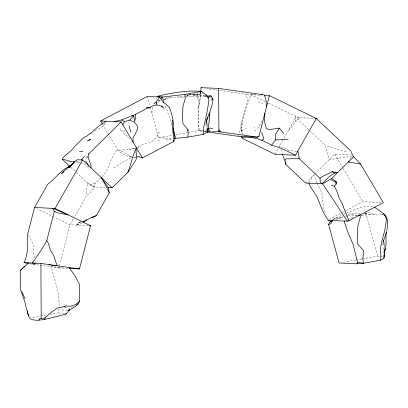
<?xml version="1.0" encoding="UTF-8"?>
<svg xmlns="http://www.w3.org/2000/svg" width="408" height="408" viewBox="0 0 408 408"><rect width="100%" height="100%" fill="white"/><g stroke="black" fill="none" stroke-linecap="round" stroke-linejoin="round"><path stroke-width="0.31" stroke-dasharray="2.04 1.53" d="M156.723 99.46L156.749 98.185M200.736 92.132L200.665 95.803L200.96 92.3M206.412 131.784L207.3 125.129L208.641 120.641M156.631 102.643L156.575 103.913L156.703 102.714M260.044 95.176L250.696 94.738L241.745 122.573L242.209 123.185L241.164 130.514L241.505 134.293M156.626 103.958L156.738 102.729M383.102 256.754L383.464 249.946L385.019 242.423L384.377 247.794M200.945 92.147C199.691 97.563 200.027 103.229 198.145 108.487L199.441 104.795L199.94 100.164L200.971 95.467L200.884 92.346M187.68 132.539L198.263 130.657L198.314 97.262L199.497 93.906L203.184 93.738M243.01 134.737L242.515 132.651L241.164 130.514L241.016 129.377L241.903 123.532L241.745 122.573M207.494 126.786L208.116 123.002M188.532 94.687L193.249 94.687L197.283 97.007L197.768 94.08L199.497 93.906M152.561 107.431L152.011 110.644L152.011 114.067M208.983 118.912L209.329 117.178M156.412 105.131L157.269 101.735M29.371 263.762L58.915 267.954L70.028 224.828L73.46 218.785M238.17 136.318L247.325 100.791L246.682 94.335L207.228 88.74M49.909 314.333L57.967 312.9L59.135 308.55M104.774 123.231C103.729 128.393 96.839 128.285 93.753 132.065M156.004 104.749L157.213 101.679M156.274 104.178L157.085 102.464L159.401 101.016L160.502 100.745M308.994 182.713L313.584 175.058M349.63 159.288L351.308 156.08M262.12 120.911L259.651 125.593L254.623 131.356M159.365 131.927L158.11 134.222L157.554 134.518C155.387 143.657 144.259 142.316 137.996 147.002M76.367 172.492L88.735 184.11L92.932 186.869L95.355 183.105L104.147 174.446C109.854 166.785 110.823 156.478 117.489 149.522L123.833 152.118L132.233 157.457L125.649 160.528L112.521 168.744M74.705 216.587L86.863 195.157L89.413 193.545L94.901 186.961L87.388 182.845L86.623 190.806L86.863 195.157M274.916 154.255L278.317 148.252M278.628 147.706L295.759 117.519L315.058 118.427M81.957 222.855L78.78 224.476L76.194 224.818L77.668 224.716L77.566 223.712L77.964 223.11M268.423 103.137L294.77 115.999L300.099 117.723L295.866 121.487L287.915 131.34M78.02 223.094L78.642 222.477L82.166 221.554M198.155 110.196C199.66 117.04 197.559 124.103 199.537 130.841L205.606 131.157L207.3 128.999M241.903 123.532L242.209 123.185M305.515 183.008L314.435 174.216M314.884 173.777L334.774 154.183L351.39 154.964M197.283 97.007L198.492 96.018M186.395 96.39L188.358 94.921M364.691 213.333L362.141 215.24L360.942 215.347M66.326 170.039L68.223 168.749M68.116 309.805L71.563 307.81M332.938 219.718L335.3 218.219L342.154 215.006M73.17 306.755L71.849 307.51M329.083 219.422L345.377 210.844M345.943 210.548L362.804 201.674L380.858 202.526M136.716 152.225L137.766 151.679M157.952 100.903L160.104 99.853M333.734 219.249L335.366 218.448L338.987 218.336L342.506 217.428L334.637 219.657M343.597 214.358L345.601 213.415M129.02 150.154L132.549 148.742L137.032 147.803M95.355 183.105L91.688 184.248L88.735 184.11M102.592 124.272L118.458 151.159C122.191 149.41 126.485 148.553 130.56 149.435M132.549 148.742L136.848 147.502M332.372 219.514L334.999 218.351L343.317 216.475M348.192 219.326L353.675 217.107M209.789 97.512L210.605 97.175M155.754 103.005L157.085 102.464M170.498 96.977L163.812 98.573M344.867 216.179L345.984 215.73M241.164 130.514L247.141 128.27M76.107 225.114L77.602 224.599M346.611 213.073C355.297 209.62 364.094 204.908 373.702 206.57M347.657 215.062C351.834 213.547 356.327 213.272 360.728 213.517M163.261 100.077C169.947 97.155 177.164 96.742 184.35 97.175M80.845 221.87L78.642 222.477M365.053 213.404L367.929 212.721L369.821 212.746C373.718 215.903 378.746 212.731 383.056 214.73L381.5 214.379M186.135 97.068L192.392 96.176L195.544 95.324M361.172 215.684L368.878 214.634L372.147 213.751M164.159 99.598L166.984 98.869M365.073 213.374L367.929 212.721M296.555 151.404L293.724 151.036L291.358 150.19L288.629 150.358L283.438 147.548L282.112 147.38L281.046 146.441L280.102 146.304L279.771 145.692L279.929 146.115M254.566 127.638L253.745 127.837M79.116 222.38L81.773 221.728M67.662 310.111L64.877 310.264L62.358 309.805M77.668 224.716L78.78 224.476M135.13 148.252L136.976 147.88M137.588 147.752L138.822 147.507L137.629 147.706M187.563 94.875L185.538 95.023M158.314 100.603L159.615 100.353M345.831 216.357L347.519 216.041M348.08 215.934L349.768 215.623L357.316 215.618M193.876 94.778L197.768 94.08L191.046 94.365L186.992 95.411L190.373 94.585L193.876 94.778L193.249 94.687M150.231 107.508L158.426 137.736L172.12 135.303M175.858 134.64L187.058 132.651M29.458 317.965L39.994 316.093M40.616 315.981L46.813 314.879M343.424 262.206L355.842 260.003M356.465 259.891L362.049 258.901M362.671 258.789L377.568 256.142L383.704 256.433M76.373 161.344L78.632 160.981L78.591 162.863L80.198 162.629M171.615 139.72L166.316 139.98L165.495 139.714L164.536 137.935M192.392 96.176L196.08 95.829L207.381 96.196M368.878 214.634L375.59 214.384M185.329 96.808L181.866 97.119L177.842 96.257M135.986 157.202L133.783 157.279M63.367 267.439L51.036 266.837L58.767 293.474L59.129 307.316M129.581 156.784L130.56 156.866L126.276 155.8L118.458 151.159M346.198 151.215L343.679 151.251L327.65 146.074M352.038 156.988L348.121 156.728L329.159 159.717L325.212 145.197L295.759 117.519M157.646 140.316L159.574 140.306M206.764 96.569L205.418 95.732L203.067 95.747L206.137 96.288M246.682 94.335L255.872 94.712M206.178 96.14L204.974 96.089L206.672 96.696M198.263 130.657L206.321 131.039M158.426 137.736L172.553 138.399M133.406 157.514L135.747 157.621M92.932 186.869L105.33 187.451M88.087 225.68L70.028 224.828L36.822 208.615M58.915 267.954L68.876 268.423M64.586 313.39L57.967 312.9M120.1 128.795L121.161 130.82L125.399 131.085M205.606 131.157L206.8 131.299M199.537 130.841L203.898 131.458M204.52 131.544L205.77 131.723M29.759 263.634L35.894 264.69L35.134 261.059M366.241 213.114L365.884 213.047L377.568 256.142M129.979 156.779L131.677 157.121M75.709 162.195L78.591 162.863M357.352 215.485L353.772 214.715L349.534 213.098M80.758 162.863L83.819 164.087L89.337 167.474M265.231 101.572L250.696 94.738M263.099 103.637L261.487 102.801L260.222 102.872L258.815 102.403L257.825 101.281M382.469 214.363L383.479 214.96M205.418 95.732L204.714 94.88M70.65 167.117L75.908 172.059M130.162 138.827C127.653 135.553 123.573 134.161 121.161 130.82M241.016 129.377L243.285 132.019M334.774 154.183L342.827 167.826M343.148 168.371L362.804 201.674M316.883 182.799L314.502 177.057M317.133 183.355L321.621 192.122C323.039 198.665 322.524 205.474 324.559 211.946M28.478 235.355L32.655 243.438C34.226 248.401 33.232 253.664 34.598 258.667M198.094 99.71L197.105 97.017M171.85 124.649L167.611 111.95L164.485 104.137M280.918 149.537L282.203 153.949M147.237 96.456L150.067 106.891M365.201 212.951L365.405 215.24M188.853 94.549L189.052 96.762M295.433 116.295L295.866 121.487M199.548 94.172L197.849 94.411L194.279 94.105L199.548 94.172"/><path stroke-width="0.61" d="M285.768 161.925L285.671 164.363L305.515 183.008L322.616 183.814L331.602 178.52L353.466 156.978L350.65 150.761L316.302 118.488L269.948 95.86L264.41 95.38M211.976 131.82L218.622 131.672L218.928 129.846L218.576 88.403L201.057 87.664L200.756 90.907M383.75 258.08L383.943 258.402L380.292 260.279L363.457 263.267L362.824 259.197L363.701 250.793L358.076 244.463L357.49 242.78L357.199 239.165L357.892 225.782L360.32 217.163L360.131 214.863L358.55 215.363M136.716 157.06L138.455 156.463L142.433 157.937L173.227 141.729L173.339 136.328L172.64 128.693L172.462 120.187M241.679 136.185L241.791 137.445C252.312 136.048 262.67 139.832 271.555 145.238L275.354 140.036L275.686 133.921L279.429 128.153L283.677 133.559M207.993 96.094L209.829 95.798L211.176 96.074L212.94 99.379C213.078 105.106 209.442 110.119 209.528 115.882M173.227 141.729L174.338 140.377L174.573 136.859L173.538 131.238L173.568 125.848L172.916 119.544L171.462 113.429L169.412 107.437L166.224 104.315L163.154 102.281L159.742 97.048L147.237 96.456L100.648 120.982L102.265 123.726M174.4 138.485L187.782 137.139L203.566 134.334L205.821 132.865L207.687 132.304L207.963 128.535M385.035 248.217L384.02 258.019M205.989 125.429L206.417 120.666M382.985 244.994L383.433 240.052M332.285 220.483L331.367 222.987L330.404 223.916L328.624 224.41L339.079 262.981L356.918 263.823L363.457 263.267M384.555 252.511L384.596 249.502M384.418 253.96L384.127 256.397L384.402 254.143L384.3 254.51M384.05 257.004L383.831 257.387M308.78 183.161L310.478 186.864L316.766 196.365L322.3 209.875L324.498 214.384L328.18 220.289L347.448 221.197L348.906 220.774C346.938 215.036 344.041 209.447 342.261 203.526C338.161 198.349 338.038 191.638 334.305 186.278L336.075 184.171L336.335 182.422L335.952 181.407L331.602 178.52M187.782 137.139L188.159 133.753L188.032 129.826L182.952 123.614L182.544 119.422L182.896 106.809L185.252 98.308L184.906 94.386L201.629 91.418L206.841 95.589L208.636 98.96L208.937 100.307L207.106 111.884L203.551 127.918L203.566 134.334M335.952 181.407L336.075 184.171M29.544 318.643L33.063 319.882L36.827 320.285L44.13 319.622L65.979 314.175L66.137 313.675L65.662 313.528M207.641 131.453L209.773 117.953L209.355 113.531M384.698 251.241C387.003 244.851 385.438 238.308 386.269 231.861M269.397 95.62L258.942 136.425L257.718 137.241L238.17 136.318L207.636 131.988M74.929 161.349L77.311 159.742L82.584 159.992L112.149 187.777L127.837 172.319L135.553 160.523L136.92 157.677L136.012 151.883L136.496 147.874C132.381 155.581 131.152 164.291 127.837 172.319M38.913 320.346L39.709 318.51L45.395 317.944L44.13 319.622M69.156 166.525C60.42 170.187 55.386 178.888 47.731 184.232L34.527 207.499L27.759 233.764C27.382 243.515 28.621 253.618 24.011 262.655L27.642 263.277M35.057 263.349L32.232 263.048L41.142 250.267L46.782 240.659L54.346 211.303L53.545 210.283L52.882 208.366L68.314 214.929L57.589 212.833L54.346 211.303M69.498 268.454L79.463 268.923L90.576 225.797L55.075 208.468L34.527 207.499M160.936 99.113L161.838 96.813L156.993 96.344C171.37 93.111 186.696 89.959 201.629 91.418M91.061 167.958L91.02 165.546L87.995 156.998L88.868 153.801L121.196 121.951L142.433 157.937M380.292 260.279L380.919 258.014L380.531 247.952L381.48 242.653L384.749 230.454L386.427 219.897L385.825 217.173L383.795 213.848L374.57 207.264M146.656 107.799L147.201 107.462M208.901 97.068L209.187 96.155L211.176 96.074M386.682 231.076C387.799 226.027 388.962 218.596 384.392 215.016M206.611 120.079L207.565 117.147M209.416 112.863L206.096 122.528M386.544 231.953L383.097 241.98M356.918 263.823L357.469 262.262L353.134 244.407L347.713 231.841L344.27 221.498L344.148 221.044L344.5 220.891M264.211 115.25L264.838 113.536L264.588 121.778L266.393 128.602L267.413 129.203C271.631 129.963 275.329 128.245 279.429 128.153M69.722 166.245L62.302 159.268L62.602 158.462C65.612 154.096 71.171 151.873 73.823 147.405L83.966 137.414L86.18 136.501L89.689 133.691L91.198 133.411M69.018 267.439L75.143 275.956L79.545 284.483L79.636 300.987C77.948 305.852 72.578 308.05 68.544 310.585L69.783 309.432M348.906 160.88L348.401 161.971L360.595 164.087L383.352 202.643L348.906 220.774M187.364 131.101L188.032 129.826M328.624 224.41L329.756 221.957L331.607 220.167M55.075 208.468L82.584 159.992M91.989 217.428L93.432 217.163L96.375 215.572L109.262 192.862L108.395 187.598L101.199 177.495L106.06 186.16L109.262 192.862M241.791 137.445L242.582 138.47L274.916 154.255L295.458 155.224L316.302 118.488L315.058 118.427M122.716 124.833L124.603 121.635L129.795 120.023L133.737 115.913L134.676 121.615L135.65 116.53L135.527 114.403L147.66 108.018L149.787 107.794C153.423 104.137 158.605 104.494 162.828 106.723M328.18 220.289L328.399 219.973M79.636 300.987C76.424 304.827 71.074 307.28 66.045 305.852L62.552 307.056L57.293 308.02L49.388 313.844L44.88 317.985M66.076 314.073L69.309 310.049M159.742 97.048L157.182 100.623L153.811 103.953M81.442 160.007L84.512 156.131M28.739 316.256L25.847 306.546C24.939 300.477 22.134 294.984 20.502 289.185L20.4 270.371L22.976 267.582L24.878 266.332M72.206 164.674L70.737 165.51L74.832 161.379M74.052 162.573L68.519 167.933L73.93 162.654M207.478 131.177L207.483 129.968M69.1 167.107L72.675 163.628M90.795 133.253L98.507 126.256L106.167 121.242M88.908 140.551L90.571 139.138L87.317 140.969M63.949 171.656L61.613 173.589L68.722 166.342L72.542 164.286M76.617 305.021L78.02 303.899M320 178.281C323.595 175.256 328.108 174.119 332.066 171.697L337.681 172.533C330.771 173.201 326.808 179.989 321.601 183.768L320.285 181.988L320 178.281L299.161 158.697C296.024 158.503 292.653 157.952 289.593 158.865L286.681 158.727L285.406 159.242L285.467 160.466M82.804 222.003L92.647 216.954L96.375 215.572M83.201 222.115L86.833 219.841M261.86 140.219L263.859 138.97L261.737 132.223M212.94 99.379L210.956 100.281M135.527 114.403L121.599 119.952L113.975 121.609M330.388 221.906L332.234 221.161M20.4 270.371L28.764 262.88L27.601 263.078L27.54 263.395M258.942 136.425L256.805 137.017L218.622 131.672M207.641 128.566L209.829 128.087L212.843 128.326M79.422 151.572L82.906 151.291M88.276 153.928L88.868 153.801M73.547 161.803L74.679 161.619M275.354 140.036L288.191 139.159M184.906 94.386L161.752 97.14M86.496 157.024L87.995 156.998M146.768 107.758L149.787 107.794M261.166 94.824L262.196 94.87M100.648 120.982L121.196 121.951M107.809 187.568L112.149 187.777M89.332 225.736L90.576 225.797M24.011 262.655L40.902 263.456L79.463 268.923M131.769 115.77L133.737 115.913M48.94 264.828L50.628 265.022M51.719 265.149L57.329 265.781C55.146 261.645 54.973 256.739 52.148 252.909C48.848 249.431 49.863 244.214 46.782 240.659M207.397 131.376L210.375 131.738L208.029 129.02M74.644 162.053C70.314 162.149 66.55 159.656 62.302 159.268M218.576 88.403L264.088 94.86L265.725 98.323L266.648 106.524M207.402 131.947L207.687 132.304M357.469 262.262L363.421 263.211M271.611 145.268L271.784 145.319C280.189 147.262 287.773 151.475 295.458 155.224M336.335 182.422L330.944 179.673M200.976 87.72L201.583 87.939M331.179 185.105L334.305 186.278M331.882 171.758L334.494 172.88M63.99 306.561L66.203 307.51M129.795 120.023L134.609 122.334L137.797 126.485L137.608 129.285L133.003 138.057L133.064 142.066L132.381 141.255M211.89 98.099L212.746 99.093M121.599 119.952L124.603 121.635M164.261 108.513L161.497 106.386M218.928 129.846L220.789 131.911M322.616 183.814L329.139 193.673C335.565 202.649 340.996 212.349 347.448 221.197M353.155 156.213L360.595 164.087M218.632 130.973L219.351 131.738M383.78 213.807L386.009 216.459M206.759 95.38L208.901 97.935M85.726 160.961L88.663 165.541M282.31 154.566L282.938 155.718M24.985 298.518L21.874 291.72M163.924 102.352L162.496 97.175M283.167 156.305L284.794 160.4L285.671 164.363M173.15 128.173L175.629 138.547M28.249 314.491L29.223 317.332M129.045 125.751L130.881 132.131M297.835 151.036L298.789 154.994L299.161 158.697M27.443 310.789L27.82 314.41M40.902 263.456L41.203 318.322"/></g></svg>
